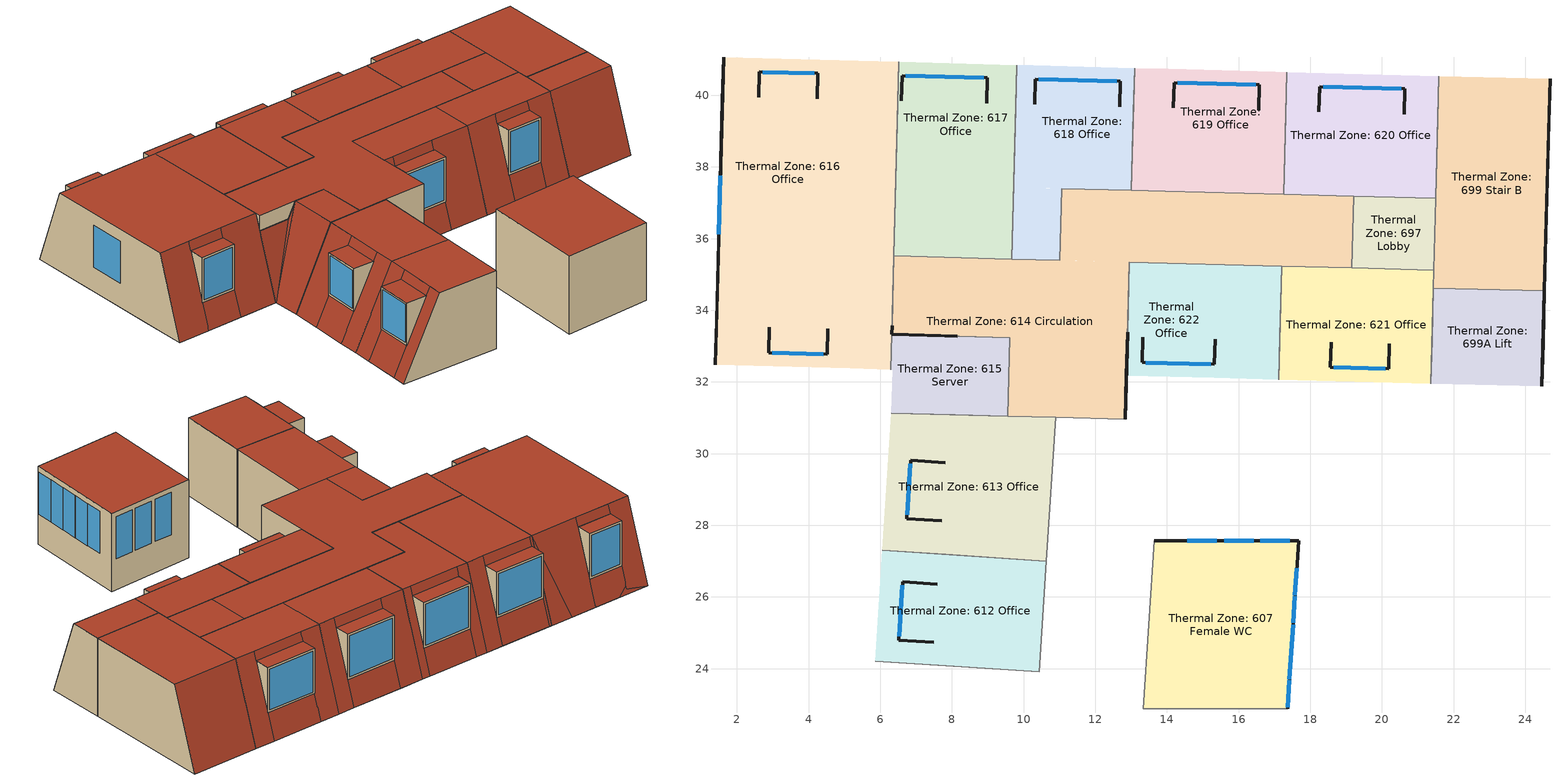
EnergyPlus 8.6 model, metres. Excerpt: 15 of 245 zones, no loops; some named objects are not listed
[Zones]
Thermal Zone: 607 Female WC
 floor to Thermal Zone: 515 Female WC (InteriorCeiling Reversed): 17.67,27.57 17.37,22.88 13.33,22.88 13.64,27.57 z21.37
 wall outside (ExternalWall): 17.37,22.88 17.67,27.57 13.64,27.57 z21.37:24.89
 wall to Thermal Zone: 692A Riser (InteriorWall): 13.64,27.57 13.33,22.88 z21.37:24.89
 wall to Thermal Zone: 692 Circulation (InteriorWall): 13.33,22.88 17.37,22.88 z21.37:24.89
 window (GlazingCH): 17.43,27.57 16.61,27.57 z22.76:24.66; 16.43,27.57 15.61,27.57 / 15.39,27.57 14.57,27.57 z22.77:24.67; 17.47,24.48 17.52,25.23 / 17.52,25.28 17.57,26.03 / 17.42,23.7 17.47,24.45 / 17.37,22.93 17.42,23.67 / 17.57,26.05 17.62,26.8 z22.75:24.65
 roof outside (ExternalRoof): 17.37,22.88 17.67,27.57 13.64,27.57 13.33,22.88 z24.89
Thermal Zone: 612 Office
 floor to Thermal Zone: 519 Student Hub (InteriorCeiling): 6.06,27.3 10.63,27 10.43,23.91 5.86,24.21 z21.37
 wall outside (ExternalWall): 6.63,26.42 6.52,24.8 z22.6:24.53; 7.6,26.36,24.53 6.63,26.42,22.6 6.63,26.42,24.53; 6.52,24.8,24.53 6.52,24.8,22.6 7.49,24.73,24.53
 wall to Thermal Zone: 613 Office (InteriorWall): 10.63,27,24.89 10.63,27,21.37 6.06,27.3,21.37 7.83,27.19,24.89
 wall to Thermal Zone: 692 Circulation (InteriorWall): 10.43,23.91 10.63,27 z21.37:24.89
 wall to Thermal Zone: 611 Office (InteriorWall): 7.63,24.1,24.89 5.86,24.21,21.37 10.43,23.91,21.37 10.43,23.91,24.89
 window (GlazingCH): 6.62,26.33 6.53,24.9 z22.7:24.43
 roof outside (ExternalRoof): 10.43,23.91 10.63,27 7.83,27.19 7.63,24.1 z24.89; 7.83,27.19,24.89 6.06,27.3,21.37 6,26.47,21.37 7.78,26.35,24.89; 7.49,24.73 7.6,26.36 6.63,26.42 6.52,24.8 z24.53; 7.78,26.35,24.89 7.6,26.36,24.53 7.49,24.73,24.53 7.67,24.72,24.89; 7.63,24.1,24.89 7.67,24.72,24.89 5.9,24.84,21.37 5.86,24.21,21.37; 6.52,24.8,22.6 6.63,26.42,22.6 6,26.47,21.37 5.9,24.84,21.37
Thermal Zone: 613 Office
 floor to Thermal Zone: 519 Student Hub (InteriorCeiling): 6.31,31.13 10.9,31.01 10.63,27 6.06,27.3 z21.37
 wall outside (ExternalWall): 6.85,29.82 6.74,28.19 z22.6:24.53; 6.85,29.82,24.53 7.82,29.75,24.53 6.85,29.82,22.6; 7.71,28.13,24.53 6.74,28.19,24.53 6.74,28.19,22.6
 wall to Thermal Zone: 614 Circulation (InteriorWall): 9.55,31.05 10.9,31.01 z21.37:24.89
 wall to Thermal Zone: 692 Circulation (InteriorWall): 10.9,31.01 10.63,27 z21.37:24.89
 wall to Thermal Zone: 615 Server (InteriorWall): 9.55,31.05,24.89 8.09,31.09,24.89 6.31,31.13,21.37 9.55,31.05,21.37
 window (GlazingCH): 6.84,29.72 6.75,28.29 z22.7:24.43
 roof outside (ExternalRoof): 10.63,27 10.9,31.01 8.09,31.09 7.83,27.19 z24.89; 7.71,28.13 7.82,29.75 6.85,29.82 6.74,28.19 z24.53; 8.09,31.09,24.89 6.31,31.13,21.37 6.23,29.86,21.37 8,29.74,24.89; 8,29.74,24.89 7.82,29.75,24.53 7.71,28.13,24.53 7.89,28.11,24.89; 7.89,28.11,24.89 6.12,28.23,21.37 6.06,27.3,21.37 7.83,27.19,24.89; 6.74,28.19,22.6 6.85,29.82,22.6 6.23,29.86,21.37 6.12,28.23,21.37
Thermal Zone: 614 Circulation
 floor to Thermal Zone: 520 Circulation (InteriorCeiling Reversed): 15.45,37.28 16.93,37.24 16.88,35.24 15.4,35.28 z21.37; 13.01,37.34 15.45,37.28 15.4,35.28 12.95,35.35 z21.37; 11.06,37.4 13.01,37.34 12.95,35.35 11.01,35.4 z21.37; 6.38,35.52 12.95,35.35 12.84,30.96 9.55,31.05 9.61,33.24 6.32,33.33 z21.37
 floor to Thermal Zone: 598 Circ (InteriorCeiling): 16.93,37.24 19.22,37.18 19.16,35.18 16.88,35.24 z21.37
 floor ground (ExternalFloor): 13.01,37.34 16.93,37.24 16.88,35.24 12.95,35.35 z21.37
 wall outside (ExternalWall): 6.32,33.33,24.89 6.32,33.33,24.2 7.8,33.29,24.2 8.14,33.28,24.89; 12.9,33.39,24.89 12.84,30.96,24.89 12.84,30.96,21.37 12.87,32.18,21.37; 6.33,33.56,24.89 6.32,33.33,24.2 6.32,33.33,24.89
 wall to Thermal Zone: 615 Server (InteriorWall): 9.61,33.24 9.55,31.05 z21.37:24.89; 8.14,33.28,24.89 7.8,33.29,24.2 6.32,33.33,24.2 6.32,33.33,21.37 9.61,33.24,21.37 9.61,33.24,24.89
 wall to Thermal Zone: 617 Office (InteriorWall): 9.67,35.43 6.38,35.52 z21.37:24.89
 wall to Thermal Zone: 618 Office (InteriorWall): 13.01,37.34 11.06,37.4 11.01,35.4 9.67,35.43 z21.37:24.89
 wall to Thermal Zone: 619 Office (InteriorWall): 17.25,37.23 13.95,37.32 13.01,37.34 z21.37:24.89
 wall to Thermal Zone: 620 Office (InteriorWall): 19.22,37.18 17.25,37.23 z21.37:24.89
 wall to Thermal Zone: 697 Lobby (InteriorWall): 19.16,35.18 19.22,37.18 z21.37:24.89
 wall to Thermal Zone: 621 Office (InteriorWall): 17.2,35.23 19.16,35.18 z21.37:24.89
 wall to Thermal Zone: 622 Office (InteriorWall): 12.95,35.35 17.2,35.23 z21.37:24.89; 12.9,33.39,24.89 12.87,32.18,21.37 12.95,35.35,21.37 12.95,35.35,24.89
 wall to Thermal Zone: 692 Circulation (InteriorWall): 10.9,31.01 12.84,30.96 z21.37:24.89
 wall to Thermal Zone: 616 Office (InteriorWall): 6.38,35.52,24.89 6.38,35.52,21.37 6.32,33.33,21.37 6.32,33.33,24.2 6.33,33.56,24.89
 roof outside (ExternalRoof): 12.84,30.96 12.95,35.35 19.16,35.18 19.22,37.18 11.06,37.4 11.01,35.4 6.38,35.52 6.32,33.33 9.61,33.24 9.55,31.05 z24.89
Thermal Zone: 615 Server
 floor to Thermal Zone: 520 Circulation (InteriorCeiling): 6.32,33.33 9.61,33.24 9.55,31.05 6.31,31.13 6.34,32.35 6.3,32.35 z21.37
 wall to Thermal Zone: 616 Office (InteriorWall): 6.32,33.33,24.2 6.32,33.33,21.37 6.3,32.35,21.37
 roof outside (ExternalRoof): 6.32,33.33,24.2 6.3,32.35,21.37 6.34,32.35,21.37 7.8,33.29,24.2; 8.14,33.28,24.89 7.8,33.29,24.2 6.34,32.35,21.37; 9.55,31.05 9.61,33.24 8.14,33.28 8.09,31.09 z24.89; 8.09,31.09,24.89 8.14,33.28,24.89 6.34,32.35,21.37 6.31,31.13,21.37
Thermal Zone: 616 Office
 floor to Thermal Zone: 523 Office (InteriorCeiling): 5.39,40.96 6.52,40.93 6.43,37.52 5.3,37.55 z21.37
 floor to Thermal Zone: 520 Circulation (InteriorCeiling): 5.3,37.55 6.43,37.52 6.3,32.35 5.17,32.38 z21.37
 floor to Thermal Zone: 522 Office (InteriorCeiling Reversed): 1.63,41.06 5.39,40.96 5.22,34.61 1.46,34.71 z21.37
 floor to Thermal Zone: 521 Office (InteriorCeiling): 1.46,34.71 5.22,34.61 5.17,32.38 1.4,32.48 z21.37
 wall outside (ExternalWall): 2.89,32.82 4.52,32.77 / 4.26,40.61 2.63,40.65 z22.47:24.51; 2.91,33.52,24.51 2.89,32.82,22.47 2.89,32.82,24.51; 4.52,32.77,24.51 4.52,32.77,22.47 4.53,33.48,24.51; 4.24,39.91,24.51 4.26,40.61,22.47 4.26,40.61,24.51; 2.63,40.65,24.51 2.63,40.65,22.47 2.61,39.95,24.51; 1.44,33.69,24.89 1.6,39.84,24.89 1.63,41.06,21.37 1.4,32.48,21.37
 wall to Thermal Zone: 617 Office (InteriorWall): 6.38,35.52,24.89 6.38,35.52,21.37 6.52,40.93,21.37 6.49,39.72,24.89
 window (GlazingCH): 2.99,32.81 4.42,32.78 / 4.16,40.61 2.73,40.65 z22.57:24.41; 1.54,37.75 1.5,36.12 z22.46:24.36
 roof outside (ExternalRoof): 4.52,32.77 4.53,33.48 2.91,33.52 2.89,32.82 z24.51; 4.24,39.91 4.26,40.61 2.63,40.65 2.61,39.95 z24.51; 1.44,33.69,24.89 1.4,32.48,21.37 2.88,32.44,21.37 2.91,33.65,24.89; 6.33,33.56 6.49,39.72 1.6,39.84 1.44,33.69 z24.89; 6.49,39.72,24.89 6.52,40.93,21.37 4.27,40.99,21.37 4.24,39.77,24.89; 6.49,39.72,24.89 6.52,40.93,21.37 1.63,41.06,21.37 1.6,39.84,24.89; 2.91,33.65,24.89 2.91,33.52,24.51 4.53,33.48,24.51 4.54,33.61,24.89; 6.33,33.56,24.89 4.54,33.61,24.89 4.51,32.39,21.37 6.3,32.35,21.37; 2.89,32.82,22.47 2.88,32.44,21.37 4.51,32.39,21.37 4.52,32.77,22.47; 2.61,39.82,24.89 4.24,39.77,24.89 4.24,39.91,24.51 2.61,39.95,24.51; 2.61,39.82,24.89 2.64,41.03,21.37 1.63,41.06,21.37 1.6,39.84,24.89; 4.26,40.61,22.47 4.27,40.99,21.37 2.64,41.03,21.37 2.63,40.65,22.47
Thermal Zone: 617 Office
 floor to Thermal Zone: 523 Office (InteriorCeiling): 6.52,40.93 9.81,40.84 9.72,37.43 6.43,37.52 z21.37
 floor to Thermal Zone: 520 Circulation (InteriorCeiling): 6.43,37.52 9.72,37.43 9.67,35.43 6.38,35.52 z21.37
 wall outside (ExternalWall): 8.99,40.49 6.61,40.55 z22.47:24.51; 8.97,39.78,24.51 8.99,40.49,22.47 8.99,40.49,24.51; 6.61,40.55,24.51 6.61,40.55,22.47 6.59,39.84,24.51
 wall to Thermal Zone: 618 Office (InteriorWall): 9.78,39.63,24.89 9.67,35.43,24.89 9.67,35.43,21.37 9.81,40.84,21.37
 window (GlazingCH): 8.89,40.49 6.71,40.55 z22.57:24.41
 roof outside (ExternalRoof): 9.78,39.63,24.89 9.81,40.84,21.37 9,40.87,21.37 8.97,39.65,24.89; 8.97,39.78 8.99,40.49 6.61,40.55 6.59,39.84 z24.51; 9.67,35.43 9.78,39.63 6.49,39.72 6.38,35.52 z24.89; 6.59,39.71,24.89 6.62,40.93,21.37 6.52,40.93,21.37 6.49,39.72,24.89; 6.59,39.71,24.89 8.97,39.65,24.89 8.97,39.78,24.51 6.59,39.84,24.51; 8.99,40.49,22.47 9,40.87,21.37 6.62,40.93,21.37 6.61,40.55,22.47
Thermal Zone: 618 Office
 floor to Thermal Zone: 523 Office (InteriorCeiling Reversed): 9.81,40.84 10.27,40.83 10.18,37.42 9.72,37.43 z21.37
 floor to Thermal Zone: 524 Office (InteriorCeiling): 10.27,40.83 13.1,40.76 13.01,37.34 10.18,37.42 z21.37
 floor to Thermal Zone: 520 Circulation (InteriorCeiling): 9.72,37.43 11.06,37.4 11.01,35.4 9.67,35.43 z21.37
 wall outside (ExternalWall): 12.7,40.39 10.32,40.45 z22.47:24.51; 12.68,39.68,24.51 12.7,40.39,22.47 12.7,40.39,24.51; 10.31,39.75,24.51 10.32,40.45,22.47 10.32,40.45,24.51
 wall to Thermal Zone: 619 Office (InteriorWall): 13.01,37.34,24.89 13.01,37.34,21.37 13.1,40.76,21.37 13.06,39.54,24.89
 window (GlazingCH): 12.6,40.39 10.42,40.45 z22.57:24.41
 roof outside (ExternalRoof): 13.06,39.54,24.89 13.1,40.76,21.37 12.71,40.77,21.37 12.68,39.55,24.89; 12.68,39.68 12.7,40.39 10.32,40.45 10.31,39.75 z24.51; 11.01,35.4 11.06,37.4 13.01,37.34 13.06,39.54 9.78,39.63 9.67,35.43 z24.89; 12.68,39.55,24.89 12.68,39.68,24.51 10.31,39.75,24.51 10.3,39.62,24.89; 12.7,40.39,22.47 12.71,40.77,21.37 10.33,40.83,21.37 10.32,40.45,22.47; 10.3,39.62,24.89 10.33,40.83,21.37 9.81,40.84,21.37 9.78,39.63,24.89
Thermal Zone: 619 Office
 floor to Thermal Zone: 520 Circulation (InteriorCeiling Reversed): 15.49,38.83 16.97,38.79 16.93,37.24 15.45,37.28 z21.37
 floor to Thermal Zone: 526 Office (InteriorCeiling): 17.02,40.66 17.34,40.65 17.25,37.23 16.93,37.24 z21.37
 floor to Thermal Zone: 525 Office (InteriorCeiling Reversed): 14.04,40.73 17.02,40.66 16.97,38.79 15.49,38.83 15.45,37.28 13.95,37.32 z21.37
 floor to Thermal Zone: 524 Office (InteriorCeiling Reversed): 13.1,40.76 14.04,40.73 13.95,37.32 13.01,37.34 z21.37
 wall outside (ExternalWall): 16.58,40.29 14.2,40.35 z22.47:24.51; 16.56,39.58,24.51 16.58,40.29,22.47 16.58,40.29,24.51; 14.2,40.35,24.51 14.2,40.35,22.47 14.18,39.65,24.51
 wall to Thermal Zone: 620 Office (InteriorWall): 17.25,37.23,24.89 17.25,37.23,21.37 17.34,40.65,21.37 17.31,39.43,24.89
 window (GlazingCH): 16.48,40.29 14.3,40.35 z22.57:24.41
 roof outside (ExternalRoof): 16.56,39.58 16.58,40.29 14.2,40.35 14.18,39.65 z24.51; 17.31,39.43,24.89 17.34,40.65,21.37 16.59,40.67,21.37 16.56,39.45,24.89; 17.25,37.23 17.31,39.43 13.06,39.54 13.01,37.34 z24.89; 16.56,39.45,24.89 16.56,39.58,24.51 14.18,39.65,24.51 14.18,39.52,24.89; 14.18,39.52,24.89 14.21,40.73,21.37 13.1,40.76,21.37 13.06,39.54,24.89; 16.58,40.29,22.47 16.59,40.67,21.37 14.21,40.73,21.37 14.2,40.35,22.47
Thermal Zone: 620 Office
 floor to Thermal Zone: 526 Office (InteriorCeiling): 17.34,40.65 21.59,40.54 21.5,37.12 17.25,37.23 z21.37
 wall outside (ExternalWall): 20.64,40.18 18.26,40.24 z22.47:24.51; 20.64,40.18,24.51 20.62,39.48,24.51 20.64,40.18,22.47; 18.26,40.24,24.51 18.26,40.24,22.47 18.24,39.54,24.51
 wall to Thermal Zone: 699 Stair B (InteriorWall): 21.56,39.32,24.89 21.5,37.12,24.89 21.5,37.12,21.37 21.59,40.54,21.37
 wall to Thermal Zone: 697 Lobby (InteriorWall): 19.22,37.18 21.5,37.12 z21.37:24.89
 window (GlazingCH): 20.54,40.18 18.36,40.24 z22.57:24.41
 roof outside (ExternalRoof): 20.62,39.48 20.64,40.18 18.26,40.24 18.24,39.54 z24.51; 21.5,37.12 21.56,39.32 17.31,39.43 17.25,37.23 z24.89; 20.62,39.35,24.89 21.56,39.32,24.89 21.59,40.54,21.37 20.65,40.56,21.37; 20.62,39.35,24.89 20.62,39.48,24.51 18.24,39.54,24.51 18.24,39.41,24.89; 18.24,39.41,24.89 18.27,40.62,21.37 17.34,40.65,21.37 17.31,39.43,24.89; 18.26,40.24,22.47 20.64,40.18,22.47 20.65,40.56,21.37 18.27,40.62,21.37
Thermal Zone: 621 Office
 floor to Thermal Zone: 527 Office (InteriorCeiling): 17.2,35.23 21.45,35.12 21.37,31.95 17.12,32.07 z21.37
 wall outside (ExternalWall): 18.56,32.41 20.19,32.37 z22.47:24.51; 18.58,33.11,24.51 18.56,32.41,22.47 18.56,32.41,24.51; 20.19,32.37,24.51 20.19,32.37,22.47 20.21,33.07,24.51
 wall to Thermal Zone: 697 Lobby (InteriorWall): 21.45,35.12 19.16,35.18 z21.37:24.89
 wall to Thermal Zone: 699 Stair B (InteriorWall): 21.44,34.62 21.45,35.12 z21.37:24.89
 wall to Thermal Zone: 699A Lift (InteriorWall): 21.4,33.17,24.89 21.37,31.95,21.37 21.44,34.62,21.37 21.44,34.62,24.89
 wall to Thermal Zone: 622 Office (InteriorWall): 17.2,35.23,24.89 17.2,35.23,21.37 17.12,32.07,21.37 17.15,33.28,24.89
 window (GlazingCH): 18.66,32.41 20.09,32.37 z22.57:24.41
 roof outside (ExternalRoof): 17.15,33.28,24.89 17.12,32.07,21.37 18.55,32.03,21.37 18.58,33.24,24.89; 20.19,32.37 20.21,33.07 18.58,33.11 18.56,32.41 z24.51; 21.4,33.17 21.45,35.12 17.2,35.23 17.15,33.28 z24.89; 20.21,33.2,24.89 20.18,31.99,21.37 21.37,31.95,21.37 21.4,33.17,24.89; 18.58,33.24,24.89 18.58,33.11,24.51 20.21,33.07,24.51 20.21,33.2,24.89; 18.56,32.41,22.47 18.55,32.03,21.37 20.18,31.99,21.37 20.19,32.37,22.47
Thermal Zone: 622 Office
 floor to Thermal Zone: 527 Office (InteriorCeiling Reversed): 15.4,35.28 17.2,35.23 17.12,32.07 15.31,32.11 z21.37
 floor to Thermal Zone: 528 Office (InteriorCeiling): 12.95,35.35 15.4,35.28 15.31,32.11 12.87,32.18 z21.37
 wall outside (ExternalWall): 13.31,32.54 15.32,32.49 z22.47:24.51; 15.32,32.49,24.51 15.32,32.49,22.47 15.34,33.2,24.51; 13.33,33.25,24.51 13.31,32.54,22.47 13.31,32.54,24.51
 window (GlazingCH): 13.41,32.54 15.22,32.49 z22.57:24.41
 roof outside (ExternalRoof): 12.9,33.39,24.89 12.87,32.18,21.37 13.3,32.17,21.37 13.34,33.38,24.89; 15.32,32.49 15.34,33.2 13.33,33.25 13.31,32.54 z24.51; 17.15,33.28 17.2,35.23 12.95,35.35 12.9,33.39 z24.89; 13.31,32.54,22.47 13.3,32.17,21.37 15.31,32.11,21.37 15.32,32.49,22.47; 15.35,33.33,24.89 15.31,32.11,21.37 17.12,32.07,21.37 17.15,33.28,24.89; 15.35,33.33,24.89 13.34,33.38,24.89 13.33,33.25,24.51 15.34,33.2,24.51
Thermal Zone: 697 Lobby
 floor to Thermal Zone: 598 Circ (InteriorCeiling Reversed): 19.22,37.18 21.5,37.12 21.45,35.12 19.16,35.18 z21.37
 wall to Thermal Zone: 699 Stair B (InteriorWall): 21.45,35.12 21.5,37.12 z21.37:24.89
 roof outside (ExternalRoof): 21.45,35.12 21.5,37.12 19.22,37.18 19.16,35.18 z24.89
Thermal Zone: 699 Stair B
 floor to Thermal Zone: 599 Stair B (InteriorCeiling): 21.59,40.54 24.69,40.46 24.54,34.54 21.44,34.62 z21.37
 wall outside (ExternalWall): 24.54,34.54,24.89 24.54,34.54,21.37 24.69,40.46,21.37 24.66,39.24,24.89
 wall to Thermal Zone: 699A Lift (InteriorWall): 21.44,34.62 24.54,34.54 z21.37:24.89
 roof outside (ExternalRoof): 24.66,39.24,24.89 24.69,40.46,21.37 21.59,40.54,21.37 21.56,39.32,24.89; 24.54,34.54 24.66,39.24 21.56,39.32 21.44,34.62 z24.89
Thermal Zone: 699A Lift
 floor to Thermal Zone: 599A Lift (InteriorCeiling Reversed): 21.44,34.62 24.54,34.54 24.47,31.87 21.37,31.95 z21.37
 wall outside (ExternalWall): 24.5,33.09,24.89 24.47,31.87,21.37 24.54,34.54,21.37 24.54,34.54,24.89
 roof outside (ExternalRoof): 24.5,33.09,24.89 21.4,33.17,24.89 21.37,31.95,21.37 24.47,31.87,21.37; 24.5,33.09 24.54,34.54 21.44,34.62 21.4,33.17 z24.89
[Building]
Central House: 32, , 0.07, 0.2, , 25
[Site:Location]
LONDON/GATWICK: 51.15, -0.18, 0, 62
[SizingPeriod:DesignDay]
LONDON/GATWICK Ann Clg .4% Condns DB=>MWB: 7, 21, SummerDesignDay, 27.2, 9.7, DefaultMultipliers, , Wetbulb, 18.7, , , , , 100582, 3.5, 90, No, No, No, ASHRAETau, , , 0.455, 1.974
LONDON/GATWICK Ann Htg 99.6% Condns DB: 2, 21, WinterDesignDay, -4.6, 0, DefaultMultipliers, , Wetbulb, -4.6, , , , , 100582, 1.5, 80, No, No, No, ASHRAEClearSky, , , , , 0
[SITE:GROUNDTEMPERATURE:BUILDINGSURFACE]
8.3, 6.4, 5.8, 6.3, 8.9, 11.7, 14.4, 16.4, 17, 16.1, 13.8, 11
[Material]
Asphalt: VeryRough, 0.01, 0.169175, 1121.29, 1460, 0.9, 0.7, 0.7
Brick (100mm): MediumRough, 0.1, 0.707248, 1845, 840, 0.9, 0.6, 0.6
Brick (200mm): MediumRough, 0.2, 0.802466, 1845, 840, 0.9, 0.6, 0.6
CastConcrete 300mm: MediumRough, 0.3, 0.182984, 1900, 930, 0.9, 0.6, 0.6
ConcreteDeck 50mm: MediumRough, 0.05, 0.201611, 1900, 930, 0.9, 0.6, 0.6
InsulationCelotex: MediumRough, 0.04, 0.0184196, 50.4, 840, 0.9, 0.5, 0.5
InsulationPartition: MediumRough, 0.025, 0.0344579, 33, 840, 0.9, 0.5, 0.5
PlasterboardConstruction 12mm: MediumSmooth, 0.012, 0.035, 670, 800, 0.9, 0.4, 0.4
Plywood 40mm: MediumSmooth, 0.04, 0.183917, 608, 1630, 0.9, 0.5, 0.5
[Material:AirGap]
Air cavity 10 wall: 0.164029
Air cavity 130 floor: 0.181308
Air cavity 350 ceiling: 0.180993
Air cavity 50 wall: 0.171593
[WindowMaterial:SimpleGlazingSystem]
SingleAndSecondaryGlazing: 2.94836, 0.54, 0.71
[WindowMaterial:Blind]
SolsticeVenetianBlind: Horizontal, 0.025, 0.01875, 0.001, 45, 247.028, 0, 0.5, 0.5, 0, 0.5, 0.5, 0, 0.5, 0.5, 0, 0.5, 0.5, 0, 0.9, 0.9, 0.05, 0.5, 0.5, 0.5, 0.5, 0, 180
[Construction]
ExternalFloor: CastConcrete 300mm, ConcreteDeck 50mm
ExternalRoof: Asphalt, CastConcrete 300mm, InsulationCelotex, PlasterboardConstruction 12mm
ExternalWall: Brick (200mm), Air cavity 50 wall, Brick (100mm), Air cavity 10 wall, InsulationCelotex, PlasterboardConstruction 12mm
GlazingCH: SingleAndSecondaryGlazing
InteriorCeiling: Plywood 40mm, Air cavity 130 floor, CastConcrete 300mm, Air cavity 350 ceiling, PlasterboardConstruction 12mm
InteriorCeiling Reversed: PlasterboardConstruction 12mm, Air cavity 350 ceiling, CastConcrete 300mm, Air cavity 130 floor, Plywood 40mm
InteriorWall: PlasterboardConstruction 12mm, Air cavity 50 wall, InsulationPartition, Air cavity 50 wall, PlasterboardConstruction 12mm
[WindowProperty:ShadingControl]
Shading Control: InteriorBlind, , OnIfHighSolarOnWindow, , 27, No, No, SolsticeVenetianBlind
[Zone]
Thermal Zone: 607 Female WC: -0, 13.3347, 22.8845, 21.37
Thermal Zone: 612 Office: -0, 10.6333, 27.0033, 21.37
Thermal Zone: 613 Office: -0, 4.53491, 31.1786, 21.37
Thermal Zone: 614 Circulation: -0, 10.8951, 31.0126, 21.37
Thermal Zone: 615 Server: -0, 6.26699, 31.1334, 21.37
Thermal Zone: 616 Office: -0, 1.65911, 42.2727, 21.37
Thermal Zone: 617 Office: -0, 6.55434, 42.1449, 21.37
Thermal Zone: 618 Office: -0, 13.1271, 41.9734, 21.37
Thermal Zone: 619 Office: -0, 17.3745, 41.8626, 21.37
Thermal Zone: 620 Office: -0, 19.2158, 37.1827, 21.37
Thermal Zone: 621 Office: -0, 21.3345, 30.7402, 21.37
Thermal Zone: 622 Office: -0, 12.9541, 35.3454, 21.37
Thermal Zone: 697 Lobby: -0, 21.4489, 35.1237, 21.37
Thermal Zone: 699 Stair B: -0, 21.6219, 41.7517, 21.37
Thermal Zone: 699A Lift: -0, 21.4358, 34.6201, 21.37
[ZoneVentilation:DesignFlowRate]
NV607: Thermal Zone: 607 Female WC, Office_OccSched, Flow/Person, 0, 0, 0.012168, 5, Natural, 0, 1, 0.606, 0.03636, 0.1177, 0, 18, MinIndoorTemp_Sched, 100, , 1, DeltaTemp_Sched, -100, MinOutdoorTemp_Sched, 100, MaxOutdoorTemp_Sched, 40
NV612: Thermal Zone: 612 Office, Office_OccSched, Flow/Person, 0, 0, 0.012168, 5, Natural, 0, 1, 0.606, 0.03636, 0.1177, 0, 18, MinIndoorTemp_Sched, 100, , 1, DeltaTemp_Sched, -100, MinOutdoorTemp_Sched, 100, MaxOutdoorTemp_Sched, 40
NV613: Thermal Zone: 613 Office, Office_OccSched, Flow/Person, 0, 0, 0.012168, 5, Natural, 0, 1, 0.606, 0.03636, 0.1177, 0, 18, MinIndoorTemp_Sched, 100, , 1, DeltaTemp_Sched, -100, MinOutdoorTemp_Sched, 100, MaxOutdoorTemp_Sched, 40
NV616: Thermal Zone: 616 Office, Office_OccSched, Flow/Person, 0, 0, 0.012168, 5, Natural, 0, 1, 0.606, 0.03636, 0.1177, 0, 18, MinIndoorTemp_Sched, 100, , 1, DeltaTemp_Sched, -100, MinOutdoorTemp_Sched, 100, MaxOutdoorTemp_Sched, 40
NV617: Thermal Zone: 617 Office, Office_OccSched, Flow/Person, 0, 0, 0.012168, 5, Natural, 0, 1, 0.606, 0.03636, 0.1177, 0, 18, MinIndoorTemp_Sched, 100, , 1, DeltaTemp_Sched, -100, MinOutdoorTemp_Sched, 100, MaxOutdoorTemp_Sched, 40
NV618: Thermal Zone: 618 Office, Office_OccSched, Flow/Person, 0, 0, 0.012168, 5, Natural, 0, 1, 0.606, 0.03636, 0.1177, 0, 18, MinIndoorTemp_Sched, 100, , 1, DeltaTemp_Sched, -100, MinOutdoorTemp_Sched, 100, MaxOutdoorTemp_Sched, 40
NV619: Thermal Zone: 619 Office, Office_OccSched, Flow/Person, 0, 0, 0.012168, 5, Natural, 0, 1, 0.606, 0.03636, 0.1177, 0, 18, , 100, , 1, DeltaTemp_Sched, -100, MinOutdoorTemp_Sched, 100, MaxOutdoorTemp_Sched, 40
NV620: Thermal Zone: 620 Office, Office_OccSched, Flow/Person, 0, 0, 0.012168, 5, Natural, 0, 1, 0.606, 0.03636, 0.1177, 0, 18, MinIndoorTemp_Sched, 100, , 1, DeltaTemp_Sched, -100, MinOutdoorTemp_Sched, 100, MaxOutdoorTemp_Sched, 40
NV621: Thermal Zone: 621 Office, Office_OccSched, Flow/Person, 0, 0, 0.012168, 5, Natural, 0, 1, 0.606, 0.03636, 0.1177, 0, 18, MinIndoorTemp_Sched, 100, , 1, DeltaTemp_Sched, -100, MinOutdoorTemp_Sched, 100, MaxOutdoorTemp_Sched, 40
NV622: Thermal Zone: 622 Office, Office_OccSched, Flow/Person, 0, 0, 0.012168, 5, Natural, 0, 1, 0.606, 0.03636, 0.1177, 0, 18, MinIndoorTemp_Sched, 100, , 1, DeltaTemp_Sched, -100, MinOutdoorTemp_Sched, 100, MaxOutdoorTemp_Sched, 40
[DesignSpecification:OutdoorAir]
DesignOutdoorAir_Office: Sum, 0, 0, 0, 4, OutAirFlowRateSched
DesignOutdoorAir_Server: Sum, 0, 0, 0, 10, OutAirFlowRateSched
[DesignSpecification:ZoneAirDistribution]
Thermal Zone: 612 Office Design Spec Zone Air Dist; Thermal Zone: 613 Office Design Spec Zone Air Dist; Thermal Zone: 615 Server Design Spec Zone Air Dist; Thermal Zone: 616 Office Design Spec Zone Air Dist; Thermal Zone: 617 Office Design Spec Zone Air Dist; Thermal Zone: 618 Office Design Spec Zone Air Dist; Thermal Zone: 619 Office Design Spec Zone Air Dist; Thermal Zone: 620 Office Design Spec Zone Air Dist; Thermal Zone: 621 Office Design Spec Zone Air Dist; Thermal Zone: 622 Office Design Spec Zone Air Dist: 1, 1
[Sizing:Zone]
Thermal Zone: 612 Office: SupplyAirTemperature, 14, 11.11, SupplyAirTemperature, 40, 11.11, 0.0085, 0.008, DesignOutdoorAir_Office, , , DesignDay, 0, 0.000762, 0, 0, DesignDay, 0, 0.002032, 0.141576, 0.3, Thermal Zone: 612 Office Design Spec Zone Air Dist, No
Thermal Zone: 613 Office: SupplyAirTemperature, 14, 11.11, SupplyAirTemperature, 40, 11.11, 0.0085, 0.008, DesignOutdoorAir_Office, , , DesignDay, 0, 0.000762, 0, 0, DesignDay, 0, 0.002032, 0.141576, 0.3, Thermal Zone: 613 Office Design Spec Zone Air Dist, No
Thermal Zone: 615 Server: SupplyAirTemperature, 14, 11.11, SupplyAirTemperature, 40, 11.11, 0.0085, 0.008, DesignOutdoorAir_Server, , , DesignDay, 0, 0.000762, 0, 0, DesignDay, 0, 0.002032, 0.141576, 0.3, Thermal Zone: 615 Server Design Spec Zone Air Dist, No
Thermal Zone: 616 Office: SupplyAirTemperature, 14, 11.11, SupplyAirTemperature, 40, 11.11, 0.0085, 0.008, DesignOutdoorAir_Office, , , DesignDay, 0, 0.000762, 0, 0, DesignDay, 0, 0.002032, 0.141576, 0.3, Thermal Zone: 616 Office Design Spec Zone Air Dist, No
Thermal Zone: 617 Office: SupplyAirTemperature, 14, 11.11, SupplyAirTemperature, 40, 11.11, 0.0085, 0.008, DesignOutdoorAir_Office, , , DesignDay, 0, 0.000762, 0, 0, DesignDay, 0, 0.002032, 0.141576, 0.3, Thermal Zone: 617 Office Design Spec Zone Air Dist, No
Thermal Zone: 618 Office: SupplyAirTemperature, 14, 11.11, SupplyAirTemperature, 40, 11.11, 0.0085, 0.008, DesignOutdoorAir_Office, , , DesignDay, 0, 0.000762, 0, 0, DesignDay, 0, 0.002032, 0.141576, 0.3, Thermal Zone: 618 Office Design Spec Zone Air Dist, No
Thermal Zone: 619 Office: SupplyAirTemperature, 14, 11.11, SupplyAirTemperature, 40, 11.11, 0.0085, 0.008, DesignOutdoorAir_Office, , , DesignDay, 0, 0.000762, 0, 0, DesignDay, 0, 0.002032, 0.141576, 0.3, Thermal Zone: 619 Office Design Spec Zone Air Dist, No
Thermal Zone: 620 Office: SupplyAirTemperature, 14, 11.11, SupplyAirTemperature, 40, 11.11, 0.0085, 0.008, DesignOutdoorAir_Office, , , DesignDay, 0, 0.000762, 0, 0, DesignDay, 0, 0.002032, 0.141576, 0.3, Thermal Zone: 620 Office Design Spec Zone Air Dist, No
Thermal Zone: 621 Office: SupplyAirTemperature, 14, 11.11, SupplyAirTemperature, 40, 11.11, 0.0085, 0.008, DesignOutdoorAir_Office, , , DesignDay, 0, 0.000762, 0, 0, DesignDay, 0, 0.002032, 0.141576, 0.3, Thermal Zone: 621 Office Design Spec Zone Air Dist, No
Thermal Zone: 622 Office: SupplyAirTemperature, 14, 11.11, SupplyAirTemperature, 40, 11.11, 0.0085, 0.008, DesignOutdoorAir_Office, , , DesignDay, 0, 0.000762, 0, 0, DesignDay, 0, 0.002032, 0.141576, 0.3, Thermal Zone: 622 Office Design Spec Zone Air Dist, No
[ZoneControl:Thermostat]
Thermal Zone: 612 Office Thermostat: Thermal Zone: 612 Office, Thermal Zone: 612 Office Thermostat Schedule, ThermostatSetpoint:DualSetpoint, Thermostat Setpoint Dual Setpoint 147
Thermal Zone: 613 Office Thermostat: Thermal Zone: 613 Office, Thermal Zone: 613 Office Thermostat Schedule, ThermostatSetpoint:DualSetpoint, Thermostat Setpoint Dual Setpoint 103
Thermal Zone: 615 Server Thermostat: Thermal Zone: 615 Server, Thermal Zone: 615 Server Thermostat Schedule, ThermostatSetpoint:DualSetpoint, Thermostat Setpoint Dual Setpoint 104
Thermal Zone: 616 Office Thermostat: Thermal Zone: 616 Office, Thermal Zone: 616 Office Thermostat Schedule, ThermostatSetpoint:DualSetpoint, Thermostat Setpoint Dual Setpoint 105
Thermal Zone: 617 Office Thermostat: Thermal Zone: 617 Office, Thermal Zone: 617 Office Thermostat Schedule, ThermostatSetpoint:DualSetpoint, Thermostat Setpoint Dual Setpoint 149
Thermal Zone: 618 Office Thermostat: Thermal Zone: 618 Office, Thermal Zone: 618 Office Thermostat Schedule, ThermostatSetpoint:DualSetpoint, Thermostat Setpoint Dual Setpoint 106
Thermal Zone: 619 Office Thermostat: Thermal Zone: 619 Office, Thermal Zone: 619 Office Thermostat Schedule, ThermostatSetpoint:DualSetpoint, Thermostat Setpoint Dual Setpoint 107
Thermal Zone: 620 Office Thermostat: Thermal Zone: 620 Office, Thermal Zone: 620 Office Thermostat Schedule, ThermostatSetpoint:DualSetpoint, Thermostat Setpoint Dual Setpoint 148
Thermal Zone: 621 Office Thermostat: Thermal Zone: 621 Office, Thermal Zone: 621 Office Thermostat Schedule, ThermostatSetpoint:DualSetpoint, Thermostat Setpoint Dual Setpoint 150
Thermal Zone: 622 Office Thermostat: Thermal Zone: 622 Office, Thermal Zone: 622 Office Thermostat Schedule, ThermostatSetpoint:DualSetpoint, Thermostat Setpoint Dual Setpoint 108
[ThermostatSetpoint:DualSetpoint]
Thermostat Setpoint Dual Setpoint 147; Thermostat Setpoint Dual Setpoint 103; Thermostat Setpoint Dual Setpoint 105; Thermostat Setpoint Dual Setpoint 149; Thermostat Setpoint Dual Setpoint 106; Thermostat Setpoint Dual Setpoint 107; Thermostat Setpoint Dual Setpoint 148; Thermostat Setpoint Dual Setpoint 150; Thermostat Setpoint Dual Setpoint 108: Office_Heating, Office_Cooling
Thermostat Setpoint Dual Setpoint 104: Server_Heating, Server_Cooling
[Zone equipment]
Thermal Zone: 612 Office: 612a
Thermal Zone: 615 Server: 621a 1, 621a 2
Thermal Zone: 617 Office: 617a
Thermal Zone: 620 Office: 620a
Thermal Zone: 621 Office: 621a
[Schedule:Compact]
Thermal Zone: 612 Office Thermostat Schedule: Thermal Zone: 612 Office Thermostat Schedule Type Limits, Through: 12/31, For: AllDays, Until: 24:00, 4
Thermal Zone: 613 Office Thermostat Schedule: Thermal Zone: 613 Office Thermostat Schedule Type Limits, Through: 12/31, For: AllDays, Until: 24:00, 4
Thermal Zone: 615 Server Thermostat Schedule: Thermal Zone: 615 Server Thermostat Schedule Type Limits, Through: 12/31, For: AllDays, Until: 24:00, 4
Thermal Zone: 616 Office Thermostat Schedule: Thermal Zone: 616 Office Thermostat Schedule Type Limits, Through: 12/31, For: AllDays, Until: 24:00, 4
Thermal Zone: 617 Office Thermostat Schedule: Thermal Zone: 617 Office Thermostat Schedule Type Limits, Through: 12/31, For: AllDays, Until: 24:00, 4
Thermal Zone: 618 Office Thermostat Schedule: Thermal Zone: 618 Office Thermostat Schedule Type Limits, Through: 12/31, For: AllDays, Until: 24:00, 4
Thermal Zone: 619 Office Thermostat Schedule: Thermal Zone: 619 Office Thermostat Schedule Type Limits, Through: 12/31, For: AllDays, Until: 24:00, 4
Thermal Zone: 620 Office Thermostat Schedule: Thermal Zone: 620 Office Thermostat Schedule Type Limits, Through: 12/31, For: AllDays, Until: 24:00, 4
Thermal Zone: 621 Office Thermostat Schedule: Thermal Zone: 621 Office Thermostat Schedule Type Limits, Through: 12/31, For: AllDays, Until: 24:00, 4
Thermal Zone: 622 Office Thermostat Schedule: Thermal Zone: 622 Office Thermostat Schedule Type Limits, Through: 12/31, For: AllDays, Until: 24:00, 4
OutAirFlowRateSched: Fraction, Through: 12/31, For: Weekdays WinterDesignDay SummerDesignDay, Until: 00:30, 0, Until: 01:00, 0, Until: 01:30, 0.15, Until: 02:00, 0.15, Until: 02:30, 0.15, Until: 03:00, 0.15, Until: 03:30, 0.15, Until: 04:00, 0.15, Until: 04:30, 0.15, Until: 05:00, 0.15, Until: 05:30, 0.15, Until: 06:00, 0.15, Until: 06:30, 0.15, Until: 07:00, 0.15, Until: 07:30, 0.15, Until: 08:00, 1, Until: 08:30, 1, Until: 09:00, 1, Until: 09:30, 1, Until: 10:00, 1, Until: 10:30, 1, Until: 11:00, 1, Until: 11:30, 1, Until: 12:00, 1, Until: 12:30, 1, Until: 13:00, 1, Until: 13:30, 1, Until: 14:00, 1, Until: 14:30, 1, Until: 15:00, 1, Until: 15:30, 1, Until: 16:00, 1, Until: 16:30, 1, Until: 17:00, 1, Until: 17:30, 1, Until: 18:00, 1, Until: 18:30, 1, Until: 19:00, 1, Until: 19:30, 1, Until: 20:00, 0.15, Until: 20:30, 0.15, Until: 21:00, 0.15, Until: 21:30, 0.15, Until: 22:00, 0.15, Until: 22:30, 0.15, Until: 23:00, 0.15, Until: 23:30, 0.15, Until: 24:00, 0.15, For: Weekends Holiday, Until: 00:30, 0.15, Until: 01:00, 0.15, Until: 01:30, 0.15, Until: 02:00, 0.15, Until: 02:30, 0.15, Until: 03:00, 0.15, Until: 03:30, 0.15, Until: 04:00, 0.15, Until: 04:30, 0.15, Until: 05:00, 0.15, Until: 05:30, 0.15, Until: 06:00, 0.15, Until: 06:30, 0.15, Until: 07:00, 0.15, Until: 07:30, 0.15, Until: 08:00, 1, Until: 08:30, 1, Until: 09:00, 1, Until: 09:30, 1, Until: 10:00, 1, Until: 10:30, 1, Until: 11:00, 1, Until: 11:30, 1, Until: 12:00, 1, Until: 12:30, 1, Until: 13:00, 1, Until: 13:30, 1, Until: 14:00, 1, Until: 14:30, 1, Until: 15:00, 1, Until: 15:30, 1, Until: 16:00, 1, Until: 16:30, 1, Until: 17:00, 1, Until: 17:30, 1, Until: 18:00, 1, Until: 18:30, 1, Until: 19:00, 1, Until: 19:30, 1, Until: 20:00, 0.15, Until: 20:30, 0.15, Until: 21:00, 0.15, Until: 21:30, 0.15, Until: 22:00, 0.15, Until: 22:30, 0.15, Until: 23:00, 0.15, Until: 23:30, 0.15, Until: 24:00, 0.15
DeltaTemp_Sched: Temperature, Through: 12/31, For: Weekdays WinterDesignDay SummerDesignDay, Until: 00:30, -1.81556, Until: 01:00, -1.81556, Until: 01:30, -1.81556, Until: 02:00, -1.81556, Until: 02:30, -1.81556, Until: 03:00, -1.81556, Until: 03:30, -1.81556, Until: 04:00, -1.81556, Until: 04:30, -1.81556, Until: 05:00, -1.81556, Until: 05:30, -1.81556, Until: 06:00, -1.81556, Until: 06:30, -1.81556, Until: 07:00, -1.81556, Until: 07:30, -1.81556, Until: 08:00, -1.81556, Until: 08:30, -1.81556, Until: 09:00, -1.81556, Until: 09:30, -1.81556, Until: 10:00, -1.81556, Until: 10:30, -1.81556, Until: 11:00, -1.81556, Until: 11:30, -1.81556, Until: 12:00, -1.81556, Until: 12:30, -1.81556, Until: 13:00, -1.81556, Until: 13:30, -1.81556, Until: 14:00, -1.81556, Until: 14:30, -1.81556, Until: 15:00, -1.81556, Until: 15:30, -1.81556, Until: 16:00, -1.81556, Until: 16:30, -1.81556, Until: 17:00, -1.81556, Until: 17:30, -1.81556, Until: 18:00, -1.81556, Until: 18:30, -1.81556, Until: 19:00, -1.81556, Until: 19:30, -1.81556, Until: 20:00, -1.81556, Until: 20:30, -1.81556, Until: 21:00, -1.81556, Until: 21:30, -1.81556, Until: 22:00, -1.81556, Until: 22:30, -1.81556, Until: 23:00, -1.81556, Until: 23:30, -1.81556, Until: 24:00, -1.81556, For: Weekends Holiday, Until: 00:30, -1.81556, Until: 01:00, -1.81556, Until: 01:30, -1.81556, Until: 02:00, -1.81556, Until: 02:30, -1.81556, Until: 03:00, -1.81556, Until: 03:30, -1.81556, Until: 04:00, -1.81556, Until: 04:30, -1.81556, Until: 05:00, -1.81556, Until: 05:30, -1.81556, Until: 06:00, -1.81556, Until: 06:30, -1.81556, Until: 07:00, -1.81556, Until: 07:30, -1.81556, Until: 08:00, -1.81556, Until: 08:30, -1.81556, Until: 09:00, -1.81556, Until: 09:30, -1.81556, Until: 10:00, -1.81556, Until: 10:30, -1.81556, Until: 11:00, -1.81556, Until: 11:30, -1.81556, Until: 12:00, -1.81556, Until: 12:30, -1.81556, Until: 13:00, -1.81556, Until: 13:30, -1.81556, Until: 14:00, -1.81556, Until: 14:30, -1.81556, Until: 15:00, -1.81556, Until: 15:30, -1.81556, Until: 16:00, -1.81556, Until: 16:30, -1.81556, Until: 17:00, -1.81556, Until: 17:30, -1.81556, Until: 18:00, -1.81556, Until: 18:30, -1.81556, Until: 19:00, -1.81556, Until: 19:30, -1.81556, Until: 20:00, -1.81556, Until: 20:30, -1.81556, Until: 21:00, -1.81556, Until: 21:30, -1.81556, Until: 22:00, -1.81556, Until: 22:30, -1.81556, Until: 23:00, -1.81556, Until: 23:30, -1.81556, Until: 24:00, -1.81556
MinIndoorTemp_Sched: Temperature, Through: 12/31, For: Weekdays WinterDesignDay SummerDesignDay, Until: 00:30, 23.2747, Until: 01:00, 23.2747, Until: 01:30, 23.2747, Until: 02:00, 23.2747, Until: 02:30, 23.2747, Until: 03:00, 23.2747, Until: 03:30, 23.2747, Until: 04:00, 23.2747, Until: 04:30, 23.2747, Until: 05:00, 23.2747, Until: 05:30, 23.2747, Until: 06:00, 23.2747, Until: 06:30, 23.2747, Until: 07:00, 23.2747, Until: 07:30, 23.2747, Until: 08:00, 23.2747, Until: 08:30, 23.2747, Until: 09:00, 23.2747, Until: 09:30, 23.2747, Until: 10:00, 23.2747, Until: 10:30, 23.2747, Until: 11:00, 23.2747, Until: 11:30, 23.2747, Until: 12:00, 23.2747, Until: 12:30, 23.2747, Until: 13:00, 23.2747, Until: 13:30, 23.2747, Until: 14:00, 23.2747, Until: 14:30, 23.2747, Until: 15:00, 23.2747, Until: 15:30, 23.2747, Until: 16:00, 23.2747, Until: 16:30, 23.2747, Until: 17:00, 23.2747, Until: 17:30, 23.2747, Until: 18:00, 23.2747, Until: 18:30, 23.2747, Until: 19:00, 23.2747, Until: 19:30, 23.2747, Until: 20:00, 23.2747, Until: 20:30, 23.2747, Until: 21:00, 23.2747, Until: 21:30, 23.2747, Until: 22:00, 23.2747, Until: 22:30, 23.2747, Until: 23:00, 23.2747, Until: 23:30, 23.2747, Until: 24:00, 23.2747, For: Weekends Holiday, Until: 00:30, 23.2747, Until: 01:00, 23.2747, Until: 01:30, 23.2747, Until: 02:00, 23.2747, Until: 02:30, 23.2747, Until: 03:00, 23.2747, Until: 03:30, 23.2747, Until: 04:00, 23.2747, Until: 04:30, 23.2747, Until: 05:00, 23.2747, Until: 05:30, 23.2747, Until: 06:00, 23.2747, Until: 06:30, 23.2747, Until: 07:00, 23.2747, Until: 07:30, 23.2747, Until: 08:00, 23.2747, Until: 08:30, 23.2747, Until: 09:00, 23.2747, Until: 09:30, 23.2747, Until: 10:00, 23.2747, Until: 10:30, 23.2747, Until: 11:00, 23.2747, Until: 11:30, 23.2747, Until: 12:00, 23.2747, Until: 12:30, 23.2747, Until: 13:00, 23.2747, Until: 13:30, 23.2747, Until: 14:00, 23.2747, Until: 14:30, 23.2747, Until: 15:00, 23.2747, Until: 15:30, 23.2747, Until: 16:00, 23.2747, Until: 16:30, 23.2747, Until: 17:00, 23.2747, Until: 17:30, 23.2747, Until: 18:00, 23.2747, Until: 18:30, 23.2747, Until: 19:00, 23.2747, Until: 19:30, 23.2747, Until: 20:00, 23.2747, Until: 20:30, 23.2747, Until: 21:00, 23.2747, Until: 21:30, 23.2747, Until: 22:00, 23.2747, Until: 22:30, 23.2747, Until: 23:00, 23.2747, Until: 23:30, 23.2747, Until: 24:00, 23.2747
MaxOutdoorTemp_Sched: Temperature, Through: 12/31, For: Weekdays WinterDesignDay SummerDesignDay, Until: 00:30, 30.0387, Until: 01:00, 30.0387, Until: 01:30, 30.0387, Until: 02:00, 30.0387, Until: 02:30, 30.0387, Until: 03:00, 30.0387, Until: 03:30, 30.0387, Until: 04:00, 30.0387, Until: 04:30, 30.0387, Until: 05:00, 30.0387, Until: 05:30, 30.0387, Until: 06:00, 30.0387, Until: 06:30, 30.0387, Until: 07:00, 30.0387, Until: 07:30, 30.0387, Until: 08:00, 30.0387, Until: 08:30, 30.0387, Until: 09:00, 30.0387, Until: 09:30, 30.0387, Until: 10:00, 30.0387, Until: 10:30, 30.0387, Until: 11:00, 30.0387, Until: 11:30, 30.0387, Until: 12:00, 30.0387, Until: 12:30, 30.0387, Until: 13:00, 30.0387, Until: 13:30, 30.0387, Until: 14:00, 30.0387, Until: 14:30, 30.0387, Until: 15:00, 30.0387, Until: 15:30, 30.0387, Until: 16:00, 30.0387, Until: 16:30, 30.0387, Until: 17:00, 30.0387, Until: 17:30, 30.0387, Until: 18:00, 30.0387, Until: 18:30, 30.0387, Until: 19:00, 30.0387, Until: 19:30, 30.0387, Until: 20:00, 30.0387, Until: 20:30, 30.0387, Until: 21:00, 30.0387, Until: 21:30, 30.0387, Until: 22:00, 30.0387, Until: 22:30, 30.0387, Until: 23:00, 30.0387, Until: 23:30, 30.0387, Until: 24:00, 30.0387, For: Weekends Holiday, Until: 00:30, 30.0387, Until: 01:00, 30.0387, Until: 01:30, 30.0387, Until: 02:00, 30.0387, Until: 02:30, 30.0387, Until: 03:00, 30.0387, Until: 03:30, 30.0387, Until: 04:00, 30.0387, Until: 04:30, 30.0387, Until: 05:00, 30.0387, Until: 05:30, 30.0387, Until: 06:00, 30.0387, Until: 06:30, 30.0387, Until: 07:00, 30.0387, Until: 07:30, 30.0387, Until: 08:00, 30.0387, Until: 08:30, 30.0387, Until: 09:00, 30.0387, Until: 09:30, 30.0387, Until: 10:00, 30.0387, Until: 10:30, 30.0387, Until: 11:00, 30.0387, Until: 11:30, 30.0387, Until: 12:00, 30.0387, Until: 12:30, 30.0387, Until: 13:00, 30.0387, Until: 13:30, 30.0387, Until: 14:00, 30.0387, Until: 14:30, 30.0387, Until: 15:00, 30.0387, Until: 15:30, 30.0387, Until: 16:00, 30.0387, Until: 16:30, 30.0387, Until: 17:00, 30.0387, Until: 17:30, 30.0387, Until: 18:00, 30.0387, Until: 18:30, 30.0387, Until: 19:00, 30.0387, Until: 19:30, 30.0387, Until: 20:00, 30.0387, Until: 20:30, 30.0387, Until: 21:00, 30.0387, Until: 21:30, 30.0387, Until: 22:00, 30.0387, Until: 22:30, 30.0387, Until: 23:00, 30.0387, Until: 23:30, 30.0387, Until: 24:00, 30.0387
MinOutdoorTemp_Sched: Temperature, Through: 12/31, For: Weekdays WinterDesignDay SummerDesignDay, Until: 00:30, 18.9542, Until: 01:00, 18.9542, Until: 01:30, 18.9542, Until: 02:00, 18.9542, Until: 02:30, 18.9542, Until: 03:00, 18.9542, Until: 03:30, 18.9542, Until: 04:00, 18.9542, Until: 04:30, 18.9542, Until: 05:00, 18.9542, Until: 05:30, 18.9542, Until: 06:00, 18.9542, Until: 06:30, 18.9542, Until: 07:00, 18.9542, Until: 07:30, 18.9542, Until: 08:00, 18.9542, Until: 08:30, 18.9542, Until: 09:00, 18.9542, Until: 09:30, 18.9542, Until: 10:00, 18.9542, Until: 10:30, 18.9542, Until: 11:00, 18.9542, Until: 11:30, 18.9542, Until: 12:00, 18.9542, Until: 12:30, 18.9542, Until: 13:00, 18.9542, Until: 13:30, 18.9542, Until: 14:00, 18.9542, Until: 14:30, 18.9542, Until: 15:00, 18.9542, Until: 15:30, 18.9542, Until: 16:00, 18.9542, Until: 16:30, 18.9542, Until: 17:00, 18.9542, Until: 17:30, 18.9542, Until: 18:00, 18.9542, Until: 18:30, 18.9542, Until: 19:00, 18.9542, Until: 19:30, 18.9542, Until: 20:00, 18.9542, Until: 20:30, 18.9542, Until: 21:00, 18.9542, Until: 21:30, 18.9542, Until: 22:00, 18.9542, Until: 22:30, 18.9542, Until: 23:00, 18.9542, Until: 23:30, 18.9542, Until: 24:00, 18.9542, For: Weekends Holiday, Until: 00:30, 18.9542, Until: 01:00, 18.9542, Until: 01:30, 18.9542, Until: 02:00, 18.9542, Until: 02:30, 18.9542, Until: 03:00, 18.9542, Until: 03:30, 18.9542, Until: 04:00, 18.9542, Until: 04:30, 18.9542, Until: 05:00, 18.9542, Until: 05:30, 18.9542, Until: 06:00, 18.9542, Until: 06:30, 18.9542, Until: 07:00, 18.9542, Until: 07:30, 18.9542, Until: 08:00, 18.9542, Until: 08:30, 18.9542, Until: 09:00, 18.9542, Until: 09:30, 18.9542, Until: 10:00, 18.9542, Until: 10:30, 18.9542, Until: 11:00, 18.9542, Until: 11:30, 18.9542, Until: 12:00, 18.9542, Until: 12:30, 18.9542, Until: 13:00, 18.9542, Until: 13:30, 18.9542, Until: 14:00, 18.9542, Until: 14:30, 18.9542, Until: 15:00, 18.9542, Until: 15:30, 18.9542, Until: 16:00, 18.9542, Until: 16:30, 18.9542, Until: 17:00, 18.9542, Until: 17:30, 18.9542, Until: 18:00, 18.9542, Until: 18:30, 18.9542, Until: 19:00, 18.9542, Until: 19:30, 18.9542, Until: 20:00, 18.9542, Until: 20:30, 18.9542, Until: 21:00, 18.9542, Until: 21:30, 18.9542, Until: 22:00, 18.9542, Until: 22:30, 18.9542, Until: 23:00, 18.9542, Until: 23:30, 18.9542, Until: 24:00, 18.9542
Server_Heating: Temperature, Through: 12/31, For: Weekdays WinterDesignDay SummerDesignDay, Until: 00:30, 20, Until: 01:00, 20, Until: 01:30, 20, Until: 02:00, 20, Until: 02:30, 20, Until: 03:00, 20, Until: 03:30, 20, Until: 04:00, 20, Until: 04:30, 20, Until: 05:00, 20, Until: 05:30, 20, Until: 06:00, 20, Until: 06:30, 20, Until: 07:00, 20, Until: 07:30, 20, Until: 08:00, 20, Until: 08:30, 20, Until: 09:00, 20, Until: 09:30, 20, Until: 10:00, 20, Until: 10:30, 20, Until: 11:00, 20, Until: 11:30, 20, Until: 12:00, 20, Until: 12:30, 20, Until: 13:00, 20, Until: 13:30, 20, Until: 14:00, 20, Until: 14:30, 20, Until: 15:00, 20, Until: 15:30, 20, Until: 16:00, 20, Until: 16:30, 20, Until: 17:00, 20, Until: 17:30, 20, Until: 18:00, 20, Until: 18:30, 20, Until: 19:00, 20, Until: 19:30, 20, Until: 20:00, 20, Until: 20:30, 20, Until: 21:00, 20, Until: 21:30, 20, Until: 22:00, 20, Until: 22:30, 20, Until: 23:00, 20, Until: 23:30, 20, Until: 24:00, 20, For: Weekends Holiday, Until: 00:30, 20, Until: 01:00, 20, Until: 01:30, 20, Until: 02:00, 20, Until: 02:30, 20, Until: 03:00, 20, Until: 03:30, 20, Until: 04:00, 20, Until: 04:30, 20, Until: 05:00, 20, Until: 05:30, 20, Until: 06:00, 20, Until: 06:30, 20, Until: 07:00, 20, Until: 07:30, 20, Until: 08:00, 20, Until: 08:30, 20, Until: 09:00, 20, Until: 09:30, 20, Until: 10:00, 20, Until: 10:30, 20, Until: 11:00, 20, Until: 11:30, 20, Until: 12:00, 20, Until: 12:30, 20, Until: 13:00, 20, Until: 13:30, 20, Until: 14:00, 20, Until: 14:30, 20, Until: 15:00, 20, Until: 15:30, 20, Until: 16:00, 20, Until: 16:30, 20, Until: 17:00, 20, Until: 17:30, 20, Until: 18:00, 20, Until: 18:30, 20, Until: 19:00, 20, Until: 19:30, 20, Until: 20:00, 20, Until: 20:30, 20, Until: 21:00, 20, Until: 21:30, 20, Until: 22:00, 20, Until: 22:30, 20, Until: 23:00, 20, Until: 23:30, 20, Until: 24:00, 20
Office_Cooling: Temperature, Through: 12/31, For: Weekdays WinterDesignDay SummerDesignDay, Until: 00:30, 50, Until: 01:00, 50, Until: 01:30, 50, Until: 02:00, 50, Until: 02:30, 50, Until: 03:00, 50, Until: 03:30, 50, Until: 04:00, 50, Until: 04:30, 50, Until: 05:00, 50, Until: 05:30, 50, Until: 06:00, 24, Until: 06:30, 24, Until: 07:00, 24, Until: 07:30, 24, Until: 08:00, 24, Until: 08:30, 24, Until: 09:00, 24, Until: 09:30, 24, Until: 10:00, 24, Until: 10:30, 24, Until: 11:00, 24, Until: 11:30, 24, Until: 12:00, 24, Until: 12:30, 24, Until: 13:00, 24, Until: 13:30, 24, Until: 14:00, 24, Until: 14:30, 24, Until: 15:00, 24, Until: 15:30, 24, Until: 16:00, 24, Until: 16:30, 24, Until: 17:00, 24, Until: 17:30, 24, Until: 18:00, 24, Until: 18:30, 24, Until: 19:00, 24, Until: 19:30, 24, Until: 20:00, 50, Until: 20:30, 50, Until: 21:00, 50, Until: 21:30, 50, Until: 22:00, 50, Until: 22:30, 50, Until: 23:00, 50, Until: 23:30, 50, Until: 24:00, 50, For: Weekends Holiday, Until: 00:30, 50, Until: 01:00, 50, Until: 01:30, 50, Until: 02:00, 50, Until: 02:30, 50, Until: 03:00, 50, Until: 03:30, 50, Until: 04:00, 50, Until: 04:30, 50, Until: 05:00, 50, Until: 05:30, 50, Until: 06:00, 24, Until: 06:30, 24, Until: 07:00, 24, Until: 07:30, 24, Until: 08:00, 24, Until: 08:30, 24, Until: 09:00, 24, Until: 09:30, 24, Until: 10:00, 24, Until: 10:30, 24, Until: 11:00, 24, Until: 11:30, 24, Until: 12:00, 24, Until: 12:30, 24, Until: 13:00, 24, Until: 13:30, 24, Until: 14:00, 24, Until: 14:30, 24, Until: 15:00, 24, Until: 15:30, 24, Until: 16:00, 24, Until: 16:30, 24, Until: 17:00, 24, Until: 17:30, 24, Until: 18:00, 24, Until: 18:30, 24, Until: 19:00, 24, Until: 19:30, 24, Until: 20:00, 50, Until: 20:30, 50, Until: 21:00, 50, Until: 21:30, 50, Until: 22:00, 50, Until: 22:30, 50, Until: 23:00, 50, Until: 23:30, 50, Until: 24:00, 50
Office_Heating: Temperature, Through: 12/31, For: Weekdays WinterDesignDay SummerDesignDay, Until: 00:30, 12, Until: 01:00, 12, Until: 01:30, 12, Until: 02:00, 12, Until: 02:30, 12, Until: 03:00, 12, Until: 03:30, 12, Until: 04:00, 12, Until: 04:30, 12, Until: 05:00, 12, Until: 05:30, 12, Until: 06:00, 22, Until: 06:30, 22, Until: 07:00, 22, Until: 07:30, 22, Until: 08:00, 22, Until: 08:30, 22, Until: 09:00, 22, Until: 09:30, 22, Until: 10:00, 22, Until: 10:30, 22, Until: 11:00, 22, Until: 11:30, 22, Until: 12:00, 22, Until: 12:30, 22, Until: 13:00, 22, Until: 13:30, 22, Until: 14:00, 22, Until: 14:30, 22, Until: 15:00, 22, Until: 15:30, 22, Until: 16:00, 22, Until: 16:30, 22, Until: 17:00, 22, Until: 17:30, 22, Until: 18:00, 22, Until: 18:30, 22, Until: 19:00, 22, Until: 19:30, 22, Until: 20:00, 12, Until: 20:30, 12, Until: 21:00, 12, Until: 21:30, 12, Until: 22:00, 12, Until: 22:30, 12, Until: 23:00, 12, Until: 23:30, 12, Until: 24:00, 12, For: Weekends Holiday, Until: 00:30, 12, Until: 01:00, 12, Until: 01:30, 12, Until: 02:00, 12, Until: 02:30, 12, Until: 03:00, 12, Until: 03:30, 12, Until: 04:00, 12, Until: 04:30, 12, Until: 05:00, 12, Until: 05:30, 12, Until: 06:00, 22, Until: 06:30, 22, Until: 07:00, 22, Until: 07:30, 22, Until: 08:00, 22, Until: 08:30, 22, Until: 09:00, 22, Until: 09:30, 22, Until: 10:00, 22, Until: 10:30, 22, Until: 11:00, 22, Until: 11:30, 22, Until: 12:00, 22, Until: 12:30, 22, Until: 13:00, 22, Until: 13:30, 22, Until: 14:00, 22, Until: 14:30, 22, Until: 15:00, 22, Until: 15:30, 22, Until: 16:00, 22, Until: 16:30, 22, Until: 17:00, 22, Until: 17:30, 22, Until: 18:00, 22, Until: 18:30, 22, Until: 19:00, 22, Until: 19:30, 22, Until: 20:00, 12, Until: 20:30, 12, Until: 21:00, 12, Until: 21:30, 12, Until: 22:00, 12, Until: 22:30, 12, Until: 23:00, 12, Until: 23:30, 12, Until: 24:00, 12
Office_OccSched: Fraction, Through: 12/31, For: Weekdays WinterDesignDay SummerDesignDay, Until: 00:30, 0.124226, Until: 01:00, 0.0392999, Until: 01:30, 0, Until: 02:00, 0.0392999, Until: 02:30, 0.0392999, Until: 03:00, 0.0392999, Until: 03:30, 0.0392999, Until: 04:00, 0.0392999, Until: 04:30, 0.0392999, Until: 05:00, 0.0392999, Until: 05:30, 0.0392999, Until: 06:00, 0, Until: 06:30, 0, Until: 07:00, 0.0392999, Until: 07:30, 0.0392999, Until: 08:00, 0.0392999, Until: 08:30, 0, Until: 09:00, 0.0469432, Until: 09:30, 0.0562213, Until: 10:00, 0.102892, Until: 10:30, 0.132495, Until: 11:00, 0.187773, Until: 11:30, 0.187773, Until: 12:00, 0.226257, Until: 12:30, 0.196605, Until: 13:00, 0.24351, Until: 13:30, 0.234716, Until: 14:00, 0.290428, Until: 14:30, 0.234716, Until: 15:00, 0.328602, Until: 15:30, 0.281659, Until: 16:00, 0.320092, Until: 16:30, 0.24351, Until: 17:00, 0.24351, Until: 17:30, 0.234716, Until: 18:00, 0.196605, Until: 18:30, 0.149722, Until: 19:00, 0.17936, Until: 19:30, 0.140829, Until: 20:00, 0.140829, Until: 20:30, 0.132495, Until: 21:00, 0.102892, Until: 21:30, 0.102892, Until: 22:00, 0.0938863, Until: 22:30, 0.066115, Until: 23:00, 0.0469432, Until: 23:30, 0, Until: 24:00, 0.0392999, For: Weekends Holiday, Until: 00:30, 0.124226, Until: 01:00, 0.0392999, Until: 01:30, 0, Until: 02:00, 0.0392999, Until: 02:30, 0.0392999, Until: 03:00, 0.0392999, Until: 03:30, 0.0392999, Until: 04:00, 0.0392999, Until: 04:30, 0.0392999, Until: 05:00, 0.0392999, Until: 05:30, 0.0392999, Until: 06:00, 0, Until: 06:30, 0, Until: 07:00, 0.0392999, Until: 07:30, 0.0392999, Until: 08:00, 0.0392999, Until: 08:30, 0, Until: 09:00, 0.0469432, Until: 09:30, 0.0562213, Until: 10:00, 0.102892, Until: 10:30, 0.132495, Until: 11:00, 0.187773, Until: 11:30, 0.187773, Until: 12:00, 0.226257, Until: 12:30, 0.196605, Until: 13:00, 0.24351, Until: 13:30, 0.234716, Until: 14:00, 0.290428, Until: 14:30, 0.234716, Until: 15:00, 0.328602, Until: 15:30, 0.281659, Until: 16:00, 0.320092, Until: 16:30, 0.24351, Until: 17:00, 0.24351, Until: 17:30, 0.234716, Until: 18:00, 0.196605, Until: 18:30, 0.149722, Until: 19:00, 0.17936, Until: 19:30, 0.140829, Until: 20:00, 0.140829, Until: 20:30, 0.132495, Until: 21:00, 0.102892, Until: 21:30, 0.102892, Until: 22:00, 0.0938863, Until: 22:30, 0.066115, Until: 23:00, 0.0469432, Until: 23:30, 0, Until: 24:00, 0.0392999
